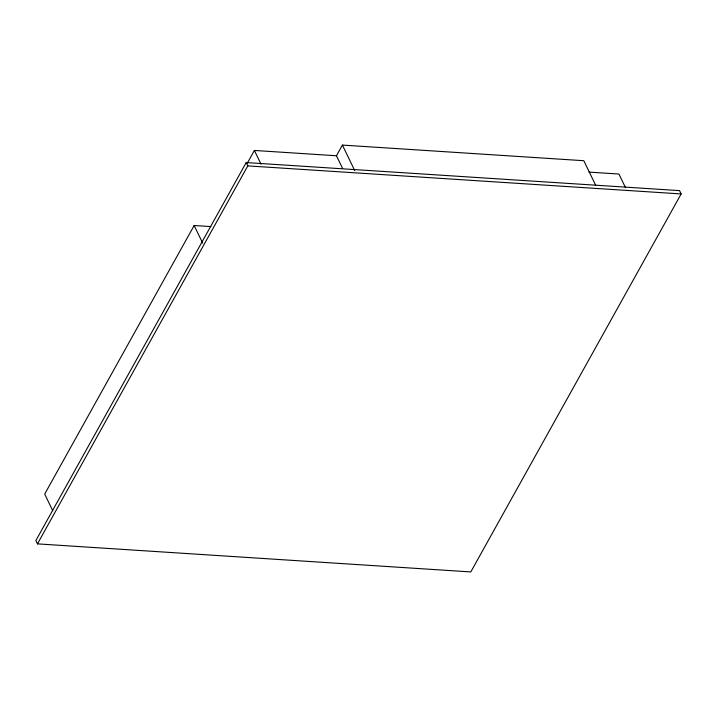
<?xml version="1.0" encoding="UTF-8"?>
<svg xmlns="http://www.w3.org/2000/svg" width="717" height="717" viewBox="0 0 717 717"><rect width="100%" height="100%" fill="white"/><g stroke="black" fill="none" stroke-linecap="round" stroke-linejoin="round"><path stroke-width="1.08" d="M210.87 226.581L194.155 225.505L44.696 494.067L52.762 510.746M246.2 162.571L35.85 540.555L37.454 543.871L470.8 571.924L681.15 193.94L679.546 190.623L246.2 162.571L247.804 165.887L37.454 543.871M247.329 163.144L254.392 150.445L336.452 155.759L342.618 168.513M336.452 155.759L342.394 145.076L583.808 160.707L595.666 185.237M588.962 172.107L618.923 174.043L625.565 187.782M247.804 165.887L681.15 193.94M342.394 145.076L354.727 170.592M254.392 150.445L261.033 164.184M194.155 225.505L202.696 243.171"/></g></svg>
